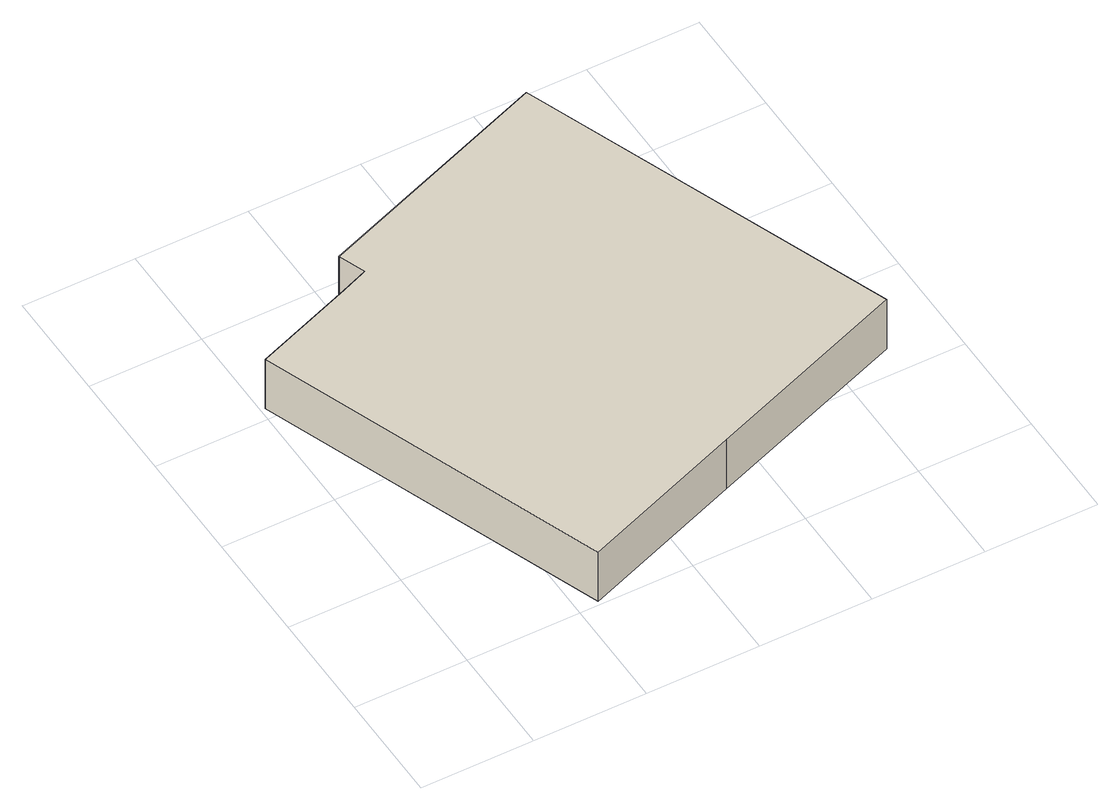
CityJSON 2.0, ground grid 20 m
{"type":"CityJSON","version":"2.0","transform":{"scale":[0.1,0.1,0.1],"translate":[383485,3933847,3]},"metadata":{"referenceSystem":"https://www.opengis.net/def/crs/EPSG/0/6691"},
"CityObjects":{
"building1":{"type":"Building","attributes":{"大字・町コード":"58","町・丁目コード":"3","13_区市町村コード_大字・町コード_町・丁目コード":"13111058003","多摩水系多摩川、浅川、大栗川洪水浸水想定区域（計画規模）.規模":"L1","多摩水系多摩川、浅川、大栗川洪水浸水想定区域（計画規模）.浸水ランク":"2","多摩水系多摩川、浅川、大栗川洪水浸水想定区域（計画規模）.浸水深":0.65,"多摩水系多摩川、浅川、大栗川洪水浸水想定区域（想定最大規模）.規模":"L2","多摩水系多摩川、浅川、大栗川洪水浸水想定区域（想定最大規模）.浸水ランク":"2","多摩水系多摩川、浅川、大栗川洪水浸水想定区域（想定最大規模）.浸水深":2.16,"多摩水系多摩川、浅川、大栗川洪水浸水想定区域（想定最大規模）.継続時間":10.82,"城南地区河川流域浸水予想区域（改定）（想定最大規模）.規模":"L2","城南地区河川流域浸水予想区域（改定）（想定最大規模）.浸水ランク":"1","城南地区河川流域浸水予想区域（改定）（想定最大規模）.浸水深":0.034,"measuredHeight":11.5,"BuildingDetails.buildingRoofEdgeArea":4824.35,"BuildingDetails.districtsAndZonesType":"12","BuildingDetails.prefecture":"13","BuildingDetails.city":"13111","BuildingDetails.surveyYear":2016},"address":[{"country":"日本","locality":"東京都大田区南六郷三丁目"}],"geometry":[{"type":"Solid","lod":"1","boundaries":[[[[0,1,2,3,4,5,6,7]],[[6,8,9,7]],[[5,10,8,6]],[[4,11,10,5]],[[3,12,11,4]],[[2,13,12,3]],[[1,14,13,2]],[[0,15,14,1]],[[7,9,15,0]],[[8,10,11,12,13,14,15,9]]]]}]}
},
"vertices":[
[528,116,4],[237,7,4],[8,622,4],[187,689,4],[235,708,4],[217,755,4],[643,914,4],[892,251,4],[643,914,111],[892,251,111],[217,755,111],[235,708,111],[187,689,111],[8,622,111],[237,7,111],[528,116,111]
]}
